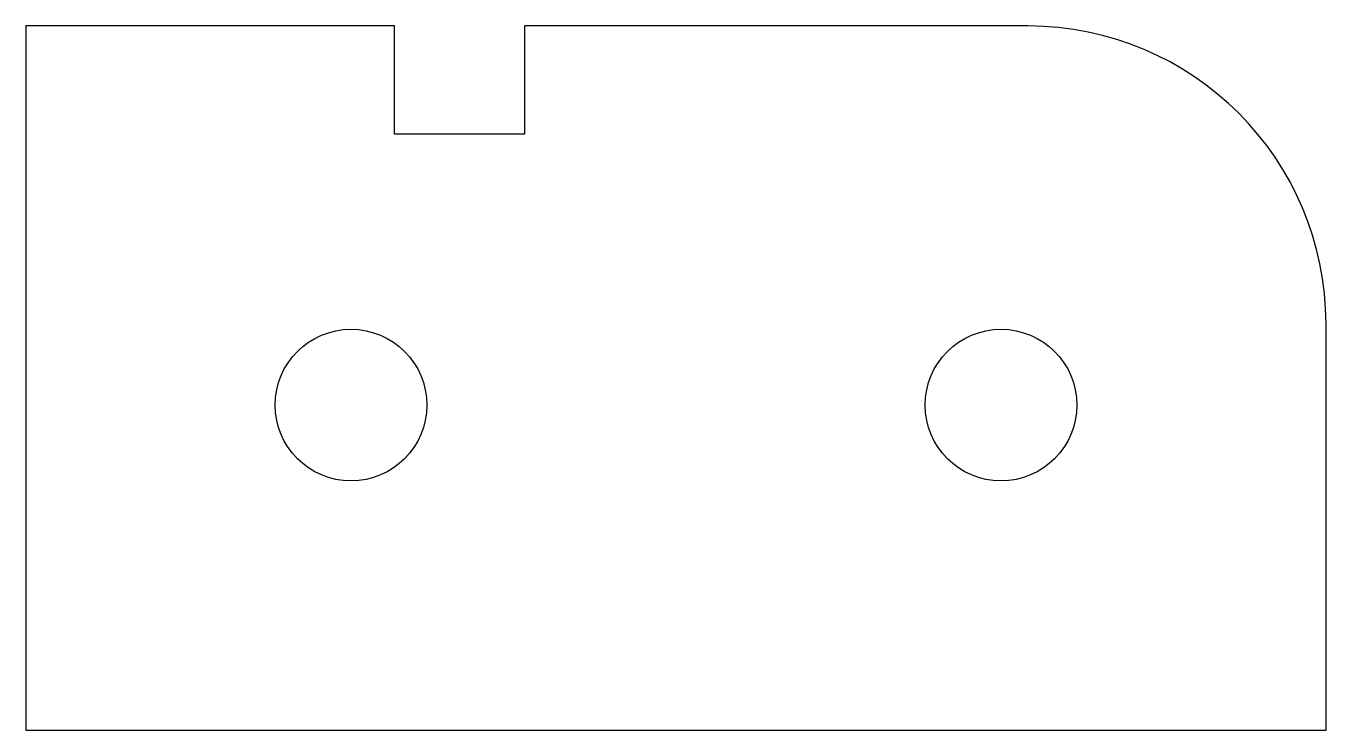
# Model space of a CAD drawing. Header units: millimetres. Extents: x 0 to 240, y 0 to 130.
import ezdxf

# ---------------------------------------------------------------- set-up
doc = ezdxf.new("R2010")
doc.units = ezdxf.units.MM

msp = doc.modelspace()

# ---------------------------------------------------------------- linework, layer by layer
for p, q in [((240, 0), (240, 75)), ((0, 0), (240, 0))]:
    msp.add_line(p, q)
msp.add_lwpolyline([(185, 130), (92, 130), (92, 110), (68, 110), (68, 130), (0, 130), (0, 0)])
for centre in [(60, 60), (180, 60)]:
    msp.add_circle(centre, 14)
msp.add_arc((185, 75), 55, 0, 90)

doc.saveas('drawing.dxf')
